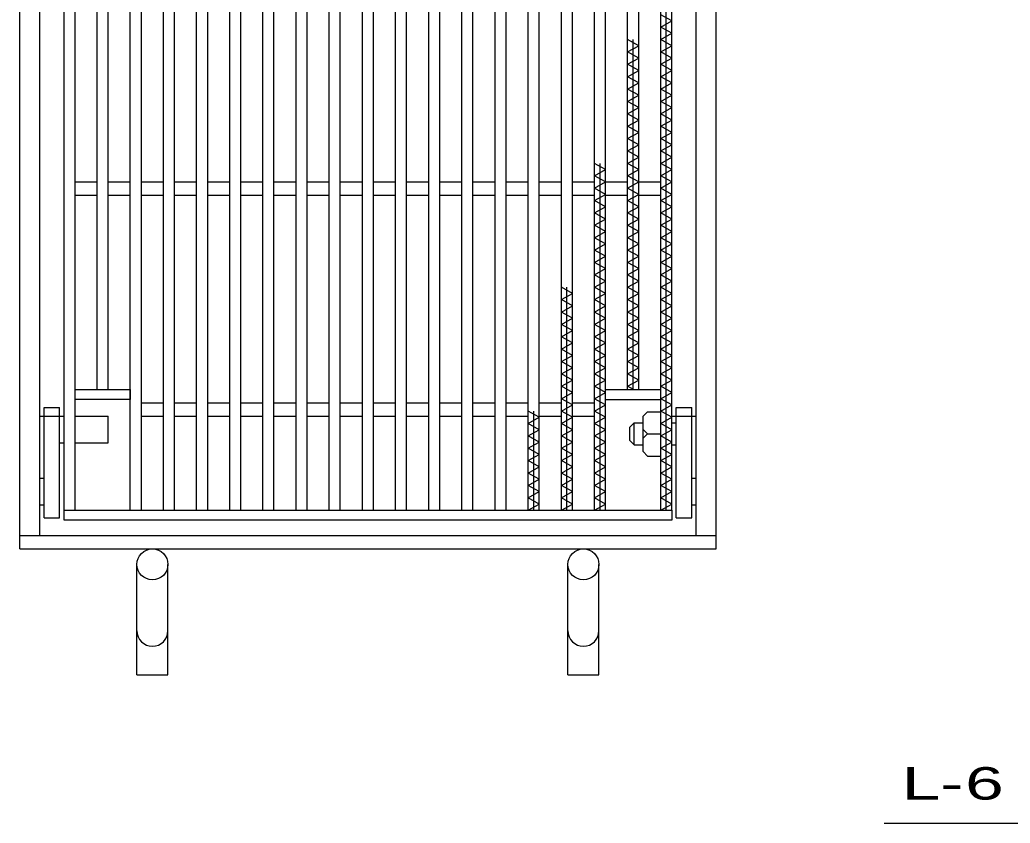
# Model space of a CAD drawing. Units: millimetres, scale not verified. Extents: x -1456 to 1389, y -1026 to 839.
# Drawn here: x -838 to -389.9, y -268.5 to 94.7 of the extents above; entities that cross this region are included whole.
import ezdxf
from ezdxf.enums import TextEntityAlignment as Align

# ---------------------------------------------------------------- set-up
doc = ezdxf.new("R2010")
doc.units = ezdxf.units.MM
doc.header["$LTSCALE"] = 8
for name, color, linetype, lineweight in [('16', 3, 'Continuous', 25), ('19', 6, 'Continuous', 25), ('22', 4, 'Continuous', 25)]:
    doc.layers.add(name, color=color, linetype=linetype, lineweight=lineweight)
doc.styles.add('ベクトル', font='')
doc.styles.get('ベクトル').set_extended_font_data('ベクトル')

msp = doc.modelspace()

# ---------------------------------------------------------------- linework, layer by layer
at = {"layer": '16'}
for p, q in [((-818, -127), (-818, 364)), ((-813, -127), (-813, 364)), ((-803, -72.5), (-803, 364)), ((-798, -72.5), (-798, 364)), ((-788, -127), (-788, 364)), ((-783, -127), (-783, 364)), ((-773, -127), (-773, 364)), ((-768, -127), (-768, 364)), ((-758, -127), (-758, 364)), ((-753, -127), (-753, 364)), ((-743, -127), (-743, 364)), ((-738, -127), (-738, 364)), ((-728, -127), (-728, 364)), ((-723, -127), (-723, 364)), ((-713, -127), (-713, 364)), ((-708, -127), (-708, 364)), ((-698, -127), (-698, 364)), ((-693, -127), (-693, 364)), ((-683, -127), (-683, 364)), ((-678, -127), (-678, 364)), ((-668, -127), (-668, 364)), ((-663, -127), (-663, 364)), ((-653, -127), (-653, 364)), ((-648, -127), (-648, 364)), ((-638, -127), (-638, 364)), ((-633, -127), (-633, 364)), ((-623, -127), (-623, 364)), ((-618, -127), (-618, 364)), ((-608, -127), (-608, 364)), ((-603, -127), (-603, 364)), ((-593, -127), (-593, 364)), ((-588, -127), (-588, 364)), ((-578, -127), (-578, 364)), ((-573, -127), (-573, 364)), ((-563, -72.5), (-563, 364)), ((-558, -72.5), (-558, 364)), ((-548, -127), (-548, 364)), ((-543, -127), (-543, 364)), ((-545.5, -127), (-545.5, 141.8)), ((-543, 94.2), (-548, 97)), ((-548, 91.4), (-543, 94.2)), ((-543, 88.6), (-548, 91.4)), ((-558, 83), (-563, 85.8)), ((-560.5, -72.5), (-560.5, 85.8)), ((-548, 85.8), (-543, 88.6)), ((-543, 83), (-548, 85.8)), ((-563, 80.2), (-558, 83)), ((-548, 80.2), (-543, 83)), ((-558, 77.4), (-563, 80.2)), ((-563, 74.6), (-558, 77.4)), ((-543, 77.4), (-548, 80.2)), ((-548, 74.6), (-543, 77.4)), ((-558, 71.8), (-563, 74.6)), ((-563, 69), (-558, 71.8)), ((-543, 71.8), (-548, 74.6)), ((-548, 69), (-543, 71.8)), ((-558, 66.2), (-563, 69)), ((-543, 66.2), (-548, 69)), ((-563, 63.4), (-558, 66.2)), ((-558, 60.6), (-563, 63.4)), ((-548, 63.4), (-543, 66.2)), ((-543, 60.6), (-548, 63.4)), ((-563, 57.8), (-558, 60.6)), ((-548, 57.8), (-543, 60.6)), ((-558, 55), (-563, 57.8)), ((-563, 52.2), (-558, 55)), ((-543, 55), (-548, 57.8)), ((-548, 52.2), (-543, 55)), ((-558, 49.4), (-563, 52.2)), ((-563, 46.6), (-558, 49.4)), ((-543, 49.4), (-548, 52.2)), ((-548, 46.6), (-543, 49.4)), ((-558, 43.8), (-563, 46.6)), ((-543, 43.8), (-548, 46.6)), ((-563, 41), (-558, 43.8)), ((-558, 38.2), (-563, 41)), ((-548, 41), (-543, 43.8)), ((-543, 38.2), (-548, 41)), ((-563, 35.4), (-558, 38.2)), ((-548, 35.4), (-543, 38.2)), ((-558, 32.6), (-563, 35.4)), ((-563, 29.8), (-558, 32.6)), ((-543, 32.6), (-548, 35.4)), ((-548, 29.8), (-543, 32.6)), ((-573, 27), (-578, 29.8)), ((-578, 24.2), (-573, 27)), ((-575.5, -127), (-575.5, 29.8)), ((-558, 27), (-563, 29.8)), ((-563, 24.2), (-558, 27)), ((-543, 27), (-548, 29.8)), ((-548, 24.2), (-543, 27)), ((-573, 21.4), (-578, 24.2)), ((-558, 21.4), (-563, 24.2)), ((-543, 21.4), (-548, 24.2)), ((-813, 21.5), (-803, 21.5)), ((-798, 21.5), (-788, 21.5)), ((-783, 21.5), (-773, 21.5)), ((-768, 21.5), (-758, 21.5)), ((-753, 21.5), (-743, 21.5)), ((-738, 21.5), (-728, 21.5)), ((-723, 21.5), (-713, 21.5)), ((-708, 21.5), (-698, 21.5)), ((-693, 21.5), (-683, 21.5)), ((-678, 21.5), (-668, 21.5)), ((-663, 21.5), (-653, 21.5)), ((-648, 21.5), (-638, 21.5)), ((-633, 21.5), (-623, 21.5)), ((-618, 21.5), (-608, 21.5)), ((-603, 21.5), (-593, 21.5)), ((-588, 21.5), (-578, 21.5)), ((-578, 18.6), (-573, 21.4)), ((-573, 15.8), (-578, 18.6)), ((-573, 21.5), (-563, 21.5)), ((-563, 18.6), (-558, 21.4)), ((-558, 15.8), (-563, 18.6)), ((-558, 21.5), (-548, 21.5)), ((-548, 18.6), (-543, 21.4)), ((-543, 15.8), (-548, 18.6)), ((-813, 15.5), (-803, 15.5)), ((-798, 15.5), (-788, 15.5)), ((-783, 15.5), (-773, 15.5)), ((-768, 15.5), (-758, 15.5)), ((-753, 15.5), (-743, 15.5)), ((-738, 15.5), (-728, 15.5)), ((-723, 15.5), (-713, 15.5)), ((-708, 15.5), (-698, 15.5)), ((-693, 15.5), (-683, 15.5)), ((-678, 15.5), (-668, 15.5)), ((-663, 15.5), (-653, 15.5)), ((-648, 15.5), (-638, 15.5)), ((-633, 15.5), (-623, 15.5)), ((-618, 15.5), (-608, 15.5)), ((-603, 15.5), (-593, 15.5)), ((-588, 15.5), (-578, 15.5)), ((-578, 13), (-573, 15.8)), ((-573, 15.5), (-563, 15.5)), ((-563, 13), (-558, 15.8)), ((-558, 15.5), (-548, 15.5)), ((-548, 13), (-543, 15.8)), ((-573, 10.2), (-578, 13)), ((-578, 7.4), (-573, 10.2)), ((-558, 10.2), (-563, 13)), ((-563, 7.4), (-558, 10.2)), ((-543, 10.2), (-548, 13)), ((-548, 7.4), (-543, 10.2)), ((-573, 4.6), (-578, 7.4)), ((-578, 1.8), (-573, 4.6)), ((-558, 4.6), (-563, 7.4)), ((-563, 1.8), (-558, 4.6)), ((-543, 4.6), (-548, 7.4)), ((-548, 1.8), (-543, 4.6)), ((-573, -1), (-578, 1.8)), ((-558, -1), (-563, 1.8)), ((-543, -1), (-548, 1.8)), ((-578, -3.8), (-573, -1)), ((-573, -6.6), (-578, -3.8)), ((-563, -3.8), (-558, -1)), ((-558, -6.6), (-563, -3.8)), ((-548, -3.8), (-543, -1)), ((-543, -6.6), (-548, -3.8)), ((-578, -9.4), (-573, -6.6)), ((-563, -9.4), (-558, -6.6)), ((-548, -9.4), (-543, -6.6)), ((-573, -12.2), (-578, -9.4)), ((-578, -15), (-573, -12.2)), ((-558, -12.2), (-563, -9.4)), ((-563, -15), (-558, -12.2)), ((-543, -12.2), (-548, -9.4)), ((-548, -15), (-543, -12.2)), ((-573, -17.8), (-578, -15)), ((-578, -20.6), (-573, -17.8)), ((-558, -17.8), (-563, -15)), ((-563, -20.6), (-558, -17.8)), ((-543, -17.8), (-548, -15)), ((-548, -20.6), (-543, -17.8)), ((-573, -23.4), (-578, -20.6)), ((-558, -23.4), (-563, -20.6)), ((-543, -23.4), (-548, -20.6)), ((-588, -29), (-593, -26.2)), ((-590.5, -127), (-590.5, -26.2)), ((-578, -26.2), (-573, -23.4)), ((-573, -29), (-578, -26.2)), ((-563, -26.2), (-558, -23.4)), ((-558, -29), (-563, -26.2)), ((-548, -26.2), (-543, -23.4)), ((-543, -29), (-548, -26.2)), ((-593, -31.8), (-588, -29)), ((-578, -31.8), (-573, -29)), ((-563, -31.8), (-558, -29)), ((-548, -31.8), (-543, -29)), ((-588, -34.6), (-593, -31.8)), ((-593, -37.4), (-588, -34.6)), ((-573, -34.6), (-578, -31.8)), ((-578, -37.4), (-573, -34.6)), ((-558, -34.6), (-563, -31.8)), ((-563, -37.4), (-558, -34.6)), ((-543, -34.6), (-548, -31.8)), ((-548, -37.4), (-543, -34.6)), ((-588, -40.2), (-593, -37.4)), ((-593, -43), (-588, -40.2)), ((-573, -40.2), (-578, -37.4)), ((-578, -43), (-573, -40.2)), ((-558, -40.2), (-563, -37.4)), ((-563, -43), (-558, -40.2)), ((-543, -40.2), (-548, -37.4)), ((-548, -43), (-543, -40.2)), ((-588, -45.8), (-593, -43)), ((-573, -45.8), (-578, -43)), ((-558, -45.8), (-563, -43)), ((-543, -45.8), (-548, -43)), ((-593, -48.6), (-588, -45.8)), ((-588, -51.4), (-593, -48.6)), ((-578, -48.6), (-573, -45.8)), ((-573, -51.4), (-578, -48.6)), ((-563, -48.6), (-558, -45.8)), ((-558, -51.4), (-563, -48.6)), ((-548, -48.6), (-543, -45.8)), ((-543, -51.4), (-548, -48.6)), ((-593, -54.2), (-588, -51.4)), ((-578, -54.2), (-573, -51.4)), ((-563, -54.2), (-558, -51.4)), ((-548, -54.2), (-543, -51.4)), ((-588, -57), (-593, -54.2)), ((-593, -59.8), (-588, -57)), ((-573, -57), (-578, -54.2)), ((-578, -59.8), (-573, -57)), ((-558, -57), (-563, -54.2)), ((-563, -59.8), (-558, -57)), ((-543, -57), (-548, -54.2)), ((-548, -59.8), (-543, -57)), ((-588, -62.6), (-593, -59.8)), ((-593, -65.4), (-588, -62.6)), ((-573, -62.6), (-578, -59.8)), ((-578, -65.4), (-573, -62.6)), ((-558, -62.6), (-563, -59.8)), ((-563, -65.4), (-558, -62.6)), ((-543, -62.6), (-548, -59.8)), ((-548, -65.4), (-543, -62.6)), ((-588, -68.2), (-593, -65.4)), ((-573, -68.2), (-578, -65.4)), ((-558, -68.2), (-563, -65.4)), ((-543, -68.2), (-548, -65.4)), ((-593, -71), (-588, -68.2)), ((-588, -73.8), (-593, -71)), ((-578, -71), (-573, -68.2)), ((-573, -73.8), (-578, -71)), ((-563, -71), (-558, -68.2)), ((-560.32, -72.5), (-563, -71)), ((-548, -71), (-543, -68.2)), ((-543, -73.8), (-548, -71)), ((-813, -72.5), (-788, -72.5)), ((-813, -77), (-813, -72.5)), ((-788, -72.5), (-788, -77)), ((-593, -76.6), (-588, -73.8)), ((-578, -76.6), (-573, -73.8)), ((-573, -72.5), (-548, -72.5)), ((-573, -77), (-573, -72.5)), ((-548, -77), (-548, -72.5)), ((-548, -76.6), (-543, -73.8)), ((-788, -77), (-813, -77)), ((-783, -78.5), (-773, -78.5)), ((-768, -78.5), (-758, -78.5)), ((-753, -78.5), (-743, -78.5)), ((-738, -78.5), (-728, -78.5)), ((-723, -78.5), (-713, -78.5)), ((-708, -78.5), (-698, -78.5)), ((-693, -78.5), (-683, -78.5)), ((-678, -78.5), (-668, -78.5)), ((-663, -78.5), (-653, -78.5)), ((-648, -78.5), (-638, -78.5)), ((-633, -78.5), (-623, -78.5)), ((-618, -78.5), (-608, -78.5)), ((-603, -78.5), (-593, -78.5)), ((-588, -79.4), (-593, -76.6)), ((-593, -82.2), (-588, -79.4)), ((-588, -78.5), (-578, -78.5)), ((-573, -79.4), (-578, -76.6)), ((-578, -82.2), (-573, -79.4)), ((-573, -77), (-548, -77)), ((-543, -79.4), (-548, -76.6)), ((-548, -82.2), (-543, -79.4)), ((-783, -84.5), (-773, -84.5)), ((-768, -84.5), (-758, -84.5)), ((-753, -84.5), (-743, -84.5)), ((-738, -84.5), (-728, -84.5)), ((-723, -84.5), (-713, -84.5)), ((-708, -84.5), (-698, -84.5)), ((-693, -84.5), (-683, -84.5)), ((-678, -84.5), (-668, -84.5)), ((-663, -84.5), (-653, -84.5)), ((-648, -84.5), (-638, -84.5)), ((-633, -84.5), (-623, -84.5)), ((-618, -84.5), (-608, -84.5)), ((-603, -85), (-608, -82.2)), ((-608, -87.8), (-603, -85)), ((-605.5, -127), (-605.5, -82.2)), ((-603, -84.5), (-593, -84.5)), ((-588, -85), (-593, -82.2)), ((-593, -87.8), (-588, -85)), ((-588, -84.5), (-578, -84.5)), ((-573, -85), (-578, -82.2)), ((-578, -87.8), (-573, -85)), ((-543, -85), (-548, -82.2)), ((-548, -87.8), (-543, -85)), ((-603, -90.6), (-608, -87.8)), ((-588, -90.6), (-593, -87.8)), ((-573, -90.6), (-578, -87.8)), ((-543, -90.6), (-548, -87.8)), ((-608, -93.4), (-603, -90.6)), ((-603, -96.2), (-608, -93.4)), ((-593, -93.4), (-588, -90.6)), ((-588, -96.2), (-593, -93.4)), ((-578, -93.4), (-573, -90.6)), ((-573, -96.2), (-578, -93.4)), ((-548, -93.4), (-543, -90.6)), ((-543, -96.2), (-548, -93.4)), ((-608, -99), (-603, -96.2)), ((-593, -99), (-588, -96.2)), ((-578, -99), (-573, -96.2)), ((-548, -99), (-543, -96.2)), ((-603, -101.8), (-608, -99)), ((-608, -104.6), (-603, -101.8)), ((-588, -101.8), (-593, -99)), ((-593, -104.6), (-588, -101.8)), ((-573, -101.8), (-578, -99)), ((-578, -104.6), (-573, -101.8)), ((-543, -101.8), (-548, -99)), ((-548, -104.6), (-543, -101.8)), ((-603, -107.4), (-608, -104.6)), ((-608, -110.2), (-603, -107.4)), ((-588, -107.4), (-593, -104.6)), ((-593, -110.2), (-588, -107.4)), ((-573, -107.4), (-578, -104.6)), ((-578, -110.2), (-573, -107.4)), ((-543, -107.4), (-548, -104.6)), ((-548, -110.2), (-543, -107.4)), ((-603, -113), (-608, -110.2)), ((-588, -113), (-593, -110.2)), ((-573, -113), (-578, -110.2)), ((-543, -113), (-548, -110.2)), ((-608, -115.8), (-603, -113)), ((-603, -118.6), (-608, -115.8)), ((-593, -115.8), (-588, -113)), ((-588, -118.6), (-593, -115.8)), ((-578, -115.8), (-573, -113)), ((-573, -118.6), (-578, -115.8)), ((-548, -115.8), (-543, -113)), ((-543, -118.6), (-548, -115.8)), ((-608, -121.4), (-603, -118.6)), ((-593, -121.4), (-588, -118.6)), ((-578, -121.4), (-573, -118.6)), ((-548, -121.4), (-543, -118.6)), ((-603, -124.2), (-608, -121.4)), ((-608, -127), (-603, -124.2)), ((-588, -124.2), (-593, -121.4)), ((-593, -127), (-588, -124.2)), ((-573, -124.2), (-578, -121.4)), ((-578, -127), (-573, -124.2)), ((-543, -124.2), (-548, -121.4)), ((-548, -127), (-543, -124.2)), ((-818, -127), (-543, -127)), ((-818, -131.5), (-818, -127)), ((-818, -127), (-813, -127)), ((-803, -127), (-798, -127)), ((-788, -127), (-783, -127)), ((-773, -127), (-768, -127)), ((-758, -127), (-753, -127)), ((-743, -127), (-738, -127)), ((-728, -127), (-723, -127)), ((-713, -127), (-708, -127)), ((-698, -127), (-693, -127)), ((-683, -127), (-678, -127)), ((-668, -127), (-663, -127)), ((-653, -127), (-648, -127)), ((-638, -127), (-633, -127)), ((-623, -127), (-618, -127)), ((-608, -127), (-603, -127)), ((-593, -127), (-588, -127)), ((-578, -127), (-573, -127)), ((-563, -127), (-558, -127)), ((-548, -127), (-543, -127)), ((-543, -127), (-543, -131.5)), ((-543, -131.5), (-818, -131.5))]:
    msp.add_line(p, q, dxfattribs=at)
at = {"layer": '19'}
for p, q in [((-838, -144.5), (-838, 381.5)), ((-523, -144.5), (-523, 381.5)), ((-829, -138.5), (-829, 375.5)), ((-532, -138.5), (-532, 375.5)), ((-827, -80.5), (-820, -80.5)), ((-827, -130.5), (-827, -80.5)), ((-820, -130.5), (-820, -80.5)), ((-541, -130.5), (-541, -80.5)), ((-541, -80.5), (-534, -80.5)), ((-534, -130.5), (-534, -80.5)), ((-829, -84.5), (-818, -84.5)), ((-820, -84.5), (-818, -84.5)), ((-813, -84.5), (-798, -84.5)), ((-798, -96.5), (-798, -84.5)), ((-556, -84.5), (-554, -82.5)), ((-556, -100.5), (-556, -84.5)), ((-554, -82.5), (-548, -82.5)), ((-548, -102.5), (-548, -82.5)), ((-543, -84.5), (-532, -84.5)), ((-562, -89.5), (-560, -87.5)), ((-562, -95.5), (-562, -89.5)), ((-560, -87.5), (-556, -87.5)), ((-560, -97.5), (-560, -87.5)), ((-543, -87.5), (-541, -87.5)), ((-556, -90.5), (-554, -92.5)), ((-556, -94.5), (-554, -92.5)), ((-554, -92.5), (-548, -92.5)), ((-820, -96.5), (-818, -96.5)), ((-813, -96.5), (-798, -96.5)), ((-562, -95.5), (-560, -97.5)), ((-560, -97.5), (-556, -97.5)), ((-543, -97.5), (-541, -97.5)), ((-556, -100.5), (-554, -102.5)), ((-554, -102.5), (-548, -102.5)), ((-829, -112.5), (-827, -112.5)), ((-534, -112.5), (-532, -112.5)), ((-829, -124.5), (-827, -124.5)), ((-534, -124.5), (-532, -124.5)), ((-827, -130.5), (-820, -130.5)), ((-541, -130.5), (-534, -130.5)), ((-838, -138.5), (-523, -138.5)), ((-838, -144.5), (-523, -144.5)), ((-785, -201.5), (-785, -151.5)), ((-771, -201.5), (-771, -151.5)), ((-590, -201.5), (-590, -151.5)), ((-576, -201.5), (-576, -151.5)), ((-785, -201.5), (-771, -201.5)), ((-590, -201.5), (-576, -201.5))]:
    msp.add_line(p, q, dxfattribs=at)
for centre in [(-778, -151.5), (-583, -151.5)]:
    msp.add_circle(centre, 7, dxfattribs=at)
for centre in [(-778, -181.5), (-583, -181.5)]:
    msp.add_arc(centre, 7, 180, 0, dxfattribs=at)
at = {"layer": '22'}
msp.add_line((-447, -268.5), (-287, -268.5), dxfattribs=at)

# ---------------------------------------------------------------- texts
at = {"layer": '22', "color": 2, "style": 'ベクトル', "width": 1.6}
for s, p in [('L-', (-439, -250.5)), (' 6 ', (-419, -250.5))]:
    msp.add_text(s, height=14.66, dxfattribs=at).set_placement(p, align=Align.MIDDLE_LEFT)

doc.saveas('drawing.dxf')
